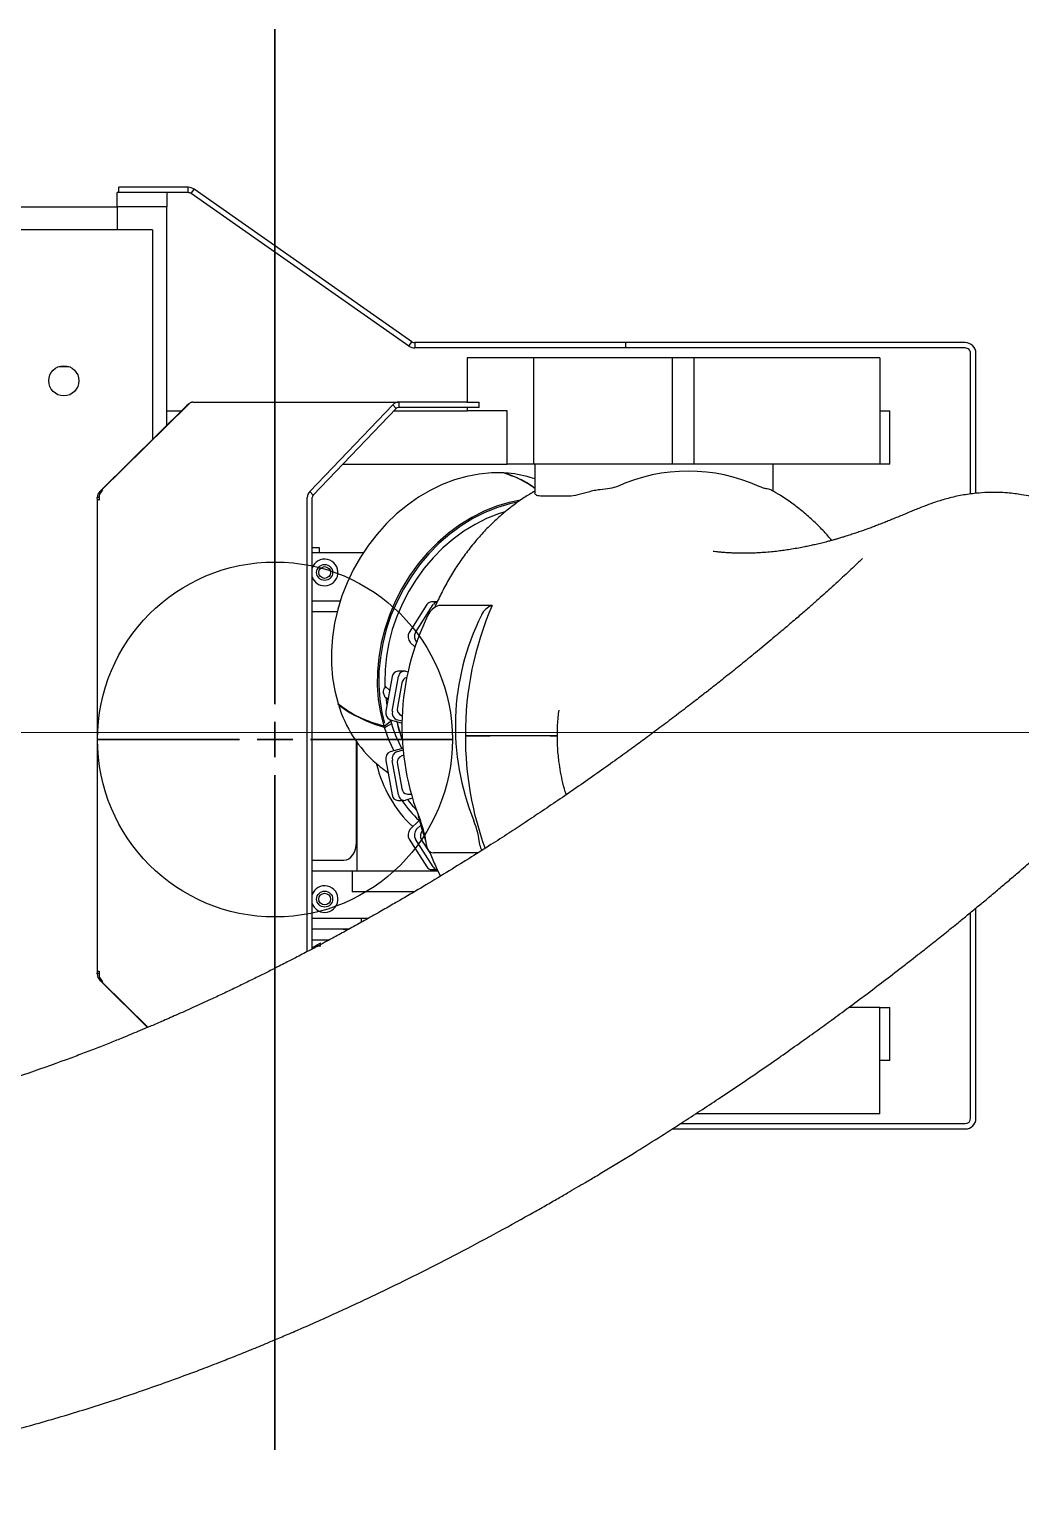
# Model space of a CAD drawing. Extents: x 28911 to 70911, y -59 to 29641.
# Drawn here: x 42844.8 to 43124.3, y 21051 to 21460.8 of the extents above; entities that cross this region are included whole.
import ezdxf
from ezdxf.lldxf.tags import DXFTag

# ---------------------------------------------------------------- set-up
doc = ezdxf.new("R2010")
doc.units = 0
doc.header["$LTSCALE"] = 300
doc.header["$MEASUREMENT"] = 0
doc.linetypes.add('553_Civil-Base$0$DASHDOT2', pattern=[0.5, 0.25, -0.125, 0, -0.125])
doc.linetypes.add('CENTRO2', pattern=[1.125, 0.75, -0.125, 0.125, -0.125])
doc.layers.add('20 CENTERLINE 0.05', color=6, linetype='CENTER', lineweight=9)
doc.layers.add('23 CONTINUA 0.35', color=4, linetype='Continuous', lineweight=35)
tags = doc.linetypes.add('CENTER', pattern=[2, 1.25, -0.25, 0.25, -0.25]).pattern_tags.tags
tags[10:11] = [DXFTag(74, 4), DXFTag(75, 0), DXFTag(340, '0'), DXFTag(46, 1.0), DXFTag(50, 0.0), DXFTag(44, 0.0), DXFTag(45, 0.0)]
tags[8:9] = [DXFTag(74, 4), DXFTag(75, 0), DXFTag(340, '0'), DXFTag(46, 1.0), DXFTag(50, 0.0), DXFTag(44, 0.0), DXFTag(45, 0.0)]
tags[6:7] = [DXFTag(74, 4), DXFTag(75, 0), DXFTag(340, '0'), DXFTag(46, 1.0), DXFTag(50, 0.0), DXFTag(44, 0.0), DXFTag(45, 0.0)]
tags[4:5] = [DXFTag(74, 4), DXFTag(75, 0), DXFTag(340, '0'), DXFTag(46, 1.0), DXFTag(50, 0.0), DXFTag(44, 0.0), DXFTag(45, 0.0)]

# ---------------------------------------------------------------- blocks, each defined once
blk = doc.blocks.new('*U73')
at = {"color": 0, "linetype": 'CENTRO2', "transparency": 16777216}
for p, q in [((0, 10), (0, 50.12)), ((-200.12, 0), (-10, 0)), ((10, 0), (200.12, 0)), ((0, -50.12), (0, -10))]:
    blk.add_line(p, q, dxfattribs=at)
at = {"color": 0, "linetype": 'Continuous', "transparency": 16777216}
for p, q in [((0, -5), (0, 5)), ((-5, 0), (5, 0))]:
    blk.add_line(p, q, dxfattribs=at)
blk = doc.blocks.new('A$C6cc84e3b')
at = {"color": 253, "linetype": 'Continuous', "lineweight": 25}
for p, q in [((-2239.95, -1528), (-2239.95, -1658)), ((-2246.45, -1668), (-2246.45, -1623)), ((-2284.95, -1641.56), (-2284.95, -1644.44)), ((-2471.12, -1666.63), (-2458.26, -1653.59)), ((-2458.26, -1653.72), (-2471.08, -1666.72)), ((-2458.21, -1653.58), (-2458.26, -1653.59)), ((-2458.04, -1653.81), (-2458.26, -1653.59)), ((-2458.26, -1653.72), (-2458.21, -1653.97)), ((-2458.1, -1653.87), (-2458.26, -1653.72)), ((-2457.81, -1653.17), (-2458.21, -1653.58)), ((-2458.01, -1653.78), (-2458.21, -1653.58)), ((-2458.21, -1653.97), (-2457.81, -1653.59)), ((-2457.57, -1653.4), (-2457.81, -1653.17)), ((-2456.04, -1652.95), (-2456.04, -1652.44)), ((-2456.04, -1652.44), (-2455.39, -1652.45)), ((-2455.29, -1652.99), (-2456.04, -1652.95)), ((-2455.39, -1652.45), (-2455.39, -1652.99)), ((-2322.53, -1652.4), (-2455.38, -1652.4)), ((-2455.37, -1652.66), (-2455.29, -1652.99)), ((-2455.37, -1652.99), (-2455.37, -1652.66)), ((-2322.62, -1652.99), (-2322.53, -1652.66)), ((-2321.87, -1652.95), (-2322.62, -1652.99)), ((-2322.53, -1652.99), (-2322.53, -1652.66)), ((-2322.52, -1652.45), (-2321.87, -1652.44)), ((-2322.52, -1652.99), (-2322.52, -1652.45)), ((-2321.87, -1652.95), (-2321.87, -1652.44)), ((-2320.33, -1653.4), (-2320.1, -1653.17)), ((-2319.69, -1653.58), (-2320.1, -1653.17)), ((-2320.1, -1653.59), (-2319.69, -1653.97)), ((-2319.89, -1653.78), (-2319.69, -1653.58)), ((-2319.86, -1653.81), (-2319.64, -1653.59)), ((-2319.8, -1653.87), (-2319.64, -1653.72)), ((-2319.64, -1653.59), (-2319.69, -1653.58)), ((-2319.69, -1653.97), (-2319.64, -1653.72)), ((-2319.64, -1653.59), (-2296, -1677.57)), ((-2295.68, -1678.02), (-2319.64, -1653.72)), ((-2239.95, -1658), (-2246.45, -1658)), ((-2239.95, -1672), (-2239.95, -1658)), ((-2239.95, -1658), (-2235.95, -1658)), ((-2235.95, -1658.5), (-2235.95, -1658)), ((-2235.95, -1658.5), (-2234.45, -1658.5)), ((-2235.95, -1678.03), (-2235.95, -1658.5)), ((-2234.45, -1678.03), (-2234.45, -1658.5)), ((-2246.45, -1668), (-2305.43, -1668)), ((-2301.49, -1672), (-2239.95, -1672)), ((-2297.45, -1672), (-2297.45, -1676.1)), ((-2235.95, -1672), (-2239.95, -1672)), ((-2294.95, -1679.34), (-2294.95, -1737.38)), ((-2279.17, -1740.23), (-2236.22, -1678.89)), ((-2277.94, -1741.09), (-2234.99, -1679.75)), ((-2236.22, -1678.89), (-2234.99, -1679.75)), ((-2235.95, -1678.03), (-2234.45, -1678.03)), ((-2449.75, -1711.61), (-2321.87, -1711.61)), ((-2449.04, -1712.95), (-2321.87, -1712.95)), ((-2447.52, -1714.93), (-2448.66, -1712.95)), ((-2446.45, -1712.95), (-2446.45, -1717.81)), ((-2443.45, -1721.75), (-2443.45, -1712.95)), ((-2440.45, -1728.69), (-2440.45, -1712.95)), ((-2426.95, -1712.95), (-2426.95, -1725.53)), ((-2423.95, -1712.95), (-2423.95, -1721.95)), ((-2353.95, -1712.95), (-2353.95, -1720.05)), ((-2350.95, -1712.95), (-2350.95, -1720.92)), ((-2337.45, -1727.34), (-2337.45, -1712.95)), ((-2335.95, -1712.95), (-2335.95, -1715)), ((-2320.1, -1712.31), (-2321.16, -1713.26)), ((-2295.68, -1735.69), (-2320.1, -1712.31)), ((-2447.52, -1715.96), (-2447.52, -1715.98)), ((-2447.5, -1715.46), (-2447.5, -1715.45)), ((-2335.95, -1715), (-2337.45, -1715)), ((-2296.74, -1736.64), (-2321.16, -1713.26)), ((-2443.45, -1723.31), (-2443.45, -1721.75)), ((-2443.45, -1721.75), (-2443.45, -1723.32)), ((-2426.95, -1724.23), (-2432.95, -1724.23)), ((-2432.95, -1725.69), (-2432.95, -1724.23)), ((-2312.45, -1721.6), (-2312.45, -1767.9)), ((-2440.45, -1726.75), (-2441.54, -1726.75)), ((-2432.95, -1741.66), (-2432.95, -1725.69)), ((-2426.95, -1725.53), (-2426.95, -1748.37)), ((-2390.69, -1725.53), (-2426.95, -1725.53)), ((-2418.95, -1725.48), (-2390.62, -1725.48)), ((-2378.57, -1734.4), (-2378.05, -1733.43)), ((-2376.74, -1733.01), (-2378.05, -1733.43)), ((-2407.17, -1737.1), (-2407.17, -1738.91)), ((-2395.87, -1733.77), (-2405.62, -1735.54)), ((-2405.62, -1737.35), (-2395.87, -1735.57)), ((-2397, -1737.01), (-2403.82, -1738.25)), ((-2392.59, -1738.08), (-2393.48, -1734.97)), ((-2393.48, -1736.77), (-2392.95, -1738.62)), ((-2385.61, -1735.29), (-2386.48, -1733.68)), ((-2386.01, -1733.54), (-2384.79, -1735.04)), ((-2384.43, -1734.97), (-2385.32, -1738.08)), ((-2384.79, -1735.04), (-2385.01, -1735.18)), ((-2385.01, -1735.19), (-2385.01, -1735.18)), ((-2384.87, -1738.32), (-2384.43, -1736.77)), ((-2384.42, -1734.94), (-2384.79, -1735.04)), ((-2372.28, -1735.54), (-2382.03, -1733.77)), ((-2382.03, -1735.57), (-2372.28, -1737.35)), ((-2374.08, -1738.25), (-2380.9, -1737.01)), ((-2378.21, -1733.73), (-2380.46, -1734.05)), ((-2378.3, -1733.89), (-2378.32, -1733.85)), ((-2375.04, -1733.6), (-2376.22, -1734.82)), ((-2375.29, -1733.85), (-2375.44, -1733.57)), ((-2375.41, -1733.62), (-2375.04, -1733.6)), ((-2370.73, -1738.91), (-2370.73, -1737.1)), ((-2297.45, -1735.96), (-2297.45, -1756.66)), ((-2295.68, -1735.69), (-2296.74, -1736.64)), ((-2294.95, -1737.38), (-2296.45, -1737.38)), ((-2296.45, -1756.6), (-2296.45, -1737.38)), ((-2294.95, -1756.6), (-2294.95, -1737.38)), ((-2418.09, -1740.34), (-2425.91, -1745.32)), ((-2412.78, -1743.09), (-2415.28, -1740.59)), ((-2406.56, -1741.24), (-2407.12, -1739.26)), ((-2405.38, -1739.81), (-2405.38, -1740.9)), ((-2394.44, -1738.77), (-2394.6, -1738.21)), ((-2392.54, -1738.58), (-2392.54, -1738.44)), ((-2385.32, -1738.08), (-2385.36, -1738.32)), ((-2383.3, -1738.21), (-2383.35, -1738.37)), ((-2370.78, -1739.26), (-2370.98, -1739.95)), ((-2362.63, -1740.59), (-2363.92, -1741.89)), ((-2352, -1745.32), (-2359.82, -1740.34)), ((-2279.17, -1740.23), (-2277.94, -1741.09)), ((-2425.91, -1747.12), (-2418.09, -1742.14)), ((-2418.33, -1743.83), (-2422.23, -1746.32)), ((-2415.28, -1742.4), (-2414.11, -1743.57)), ((-2359.82, -1742.14), (-2352, -1747.12)), ((-2278.21, -1741.95), (-2279.71, -1741.95)), ((-2279.71, -1801.31), (-2279.71, -1741.95)), ((-2278.21, -1801.31), (-2278.21, -1741.95)), ((-2426.66, -1746.57), (-2426.66, -1748.37)), ((-2421.96, -1759.65), (-2421.96, -1747.13)), ((-2352.21, -1763.71), (-2352.21, -1748.67)), ((-2351.24, -1748.37), (-2351.24, -1746.57)), ((-2297.45, -1767.9), (-2297.45, -1756.66)), ((-2296.45, -1756.66), (-2297.45, -1756.66)), ((-2296.45, -1760.02), (-2296.45, -1756.6)), ((-2294.95, -1756.6), (-2294.95, -1760.02)), ((-2282.45, -1756.66), (-2294.95, -1756.66)), ((-2282.45, -1775.39), (-2282.45, -1756.66)), ((-2296.45, -1760.02), (-2294.95, -1760.02)), ((-2388.96, -1780.08), (-2388.96, -1763.15)), ((-2388.95, -1780.08), (-2388.95, -1763.15)), ((-2314.93, -1767.28), (-2315.37, -1768.4)), ((-2312.45, -1767.9), (-2297.45, -1767.9)), ((-2312.45, -1775.39), (-2312.45, -1767.9)), ((-2316.6, -1775.74), (-2316.17, -1774.41)), ((-2321.49, -1784.98), (-2321.49, -1777.76)), ((-2312.45, -1775.74), (-2320.48, -1775.74)), ((-2282.45, -1775.39), (-2312.45, -1775.39)), ((-2312.45, -1775.74), (-2312.45, -1775.39)), ((-2312.45, -1777.76), (-2312.45, -1775.74)), ((-2312.45, -1784.98), (-2312.45, -1777.76)), ((-2282.45, -1814.44), (-2282.45, -1775.39)), ((-2312.45, -1798.98), (-2312.45, -1784.98)), ((-2312.45, -1838.92), (-2312.45, -1798.98)), ((-2278.21, -1801.31), (-2279.71, -1801.31)), ((-2279.71, -1897), (-2279.71, -1801.31)), ((-2278.21, -1897), (-2278.21, -1801.31)), ((-2499.69, -1814.45), (-2499.69, -1897)), ((-2282.45, -1814.44), (-2312.45, -1814.44)), ((-2282.45, -1820.52), (-2282.45, -1814.44)), ((-2498.19, -1816.8), (-2498.19, -1897)), ((-2495.45, -1872.98), (-2495.45, -1821.03)), ((-2282.45, -1820.52), (-2312.45, -1820.52)), ((-2282.45, -1872.98), (-2282.45, -1820.52)), ((-2312.45, -1841.8), (-2312.45, -1838.92)), ((-2320.08, -1842.9), (-2312.45, -1842.9)), ((-2312.45, -1872.98), (-2312.45, -1841.8)), ((-2465.45, -1872.98), (-2465.45, -1864.2)), ((-2495.45, -1872.98), (-2465.45, -1872.98)), ((-2480.45, -1875.78), (-2480.45, -1872.98)), ((-2480.45, -1875.78), (-2465.45, -1875.78)), ((-2465.45, -1872.98), (-2465.45, -1875.78)), ((-2282.45, -1872.98), (-2312.45, -1872.98)), ((-2312.45, -1875.78), (-2312.45, -1872.98)), ((-2312.45, -1875.78), (-2297.45, -1875.78)), ((-2297.45, -1872.98), (-2297.45, -1875.78)), ((-2496.69, -1898.5), (-2438.73, -1898.5)), ((-2496.69, -1900), (-2437.49, -1900)), ((-2320.83, -1898.5), (-2281.21, -1898.5)), ((-2320.65, -1900), (-2281.21, -1900))]:
    blk.add_line(p, q, dxfattribs=at)
at = {"color": 253, "linetype": 'Continuous', "lineweight": 25, "flags": 128}
for points in [[(-2448.29, -1714.13), (-2448.16, -1715.05), (-2448.15, -1715.43)], [(-2380.16, -1720.37), (-2380.15, -1720.35), (-2380.12, -1720.34), (-2380.1, -1720.34), (-2380.07, -1720.35), (-2380.04, -1720.37), (-2380.01, -1720.4), (-2379.99, -1720.44), (-2379.96, -1720.48)], [(-2314.91, -1766.99), (-2314.9, -1763.54), (-2315.22, -1760.05), (-2315.88, -1756.55), (-2316.87, -1753.07), (-2318.18, -1749.62), (-2319.81, -1746.25), (-2321.73, -1742.97), (-2323.95, -1739.81), (-2326.43, -1736.79), (-2329.16, -1733.94), (-2332.13, -1731.27), (-2335.3, -1728.81), (-2338.66, -1726.57), (-2342.17, -1724.58), (-2345.82, -1722.85), (-2349.57, -1721.38), (-2353.4, -1720.2), (-2357.27, -1719.31), (-2361.16, -1718.71), (-2365.04, -1718.42), (-2368.88, -1718.43), (-2372.65, -1718.74), (-2376.32, -1719.36), (-2379.87, -1720.27)], [(-2423.95, -1721.95), (-2423.86, -1722.64), (-2423.57, -1723.3), (-2423.11, -1723.91), (-2422.49, -1724.45), (-2421.73, -1724.89), (-2420.87, -1725.21), (-2419.93, -1725.41), (-2418.95, -1725.48)], [(-2386.55, -1733.25), (-2390.02, -1734.52), (-2393.17, -1736.02)], [(-2322.56, -1771.69), (-2323.2, -1768.53), (-2324.27, -1764.95), (-2325.68, -1761.43), (-2327.43, -1757.98), (-2329.49, -1754.63), (-2331.86, -1751.42), (-2334.5, -1748.38), (-2337.41, -1745.52), (-2340.56, -1742.87), (-2343.92, -1740.44), (-2347.46, -1738.28), (-2351.15, -1736.37), (-2354.97, -1734.76), (-2358.88, -1733.44), (-2362.86, -1732.43), (-2366.86, -1731.74), (-2370.85, -1731.37), (-2374.81, -1731.32), (-2378.7, -1731.6), (-2382.49, -1732.2), (-2386.15, -1733.13)], [(-2323.16, -1770.75), (-2323.6, -1768.71), (-2324.66, -1765.16), (-2326.06, -1761.66), (-2327.79, -1758.24), (-2329.83, -1754.92), (-2332.18, -1751.74), (-2334.8, -1748.72), (-2337.68, -1745.88), (-2340.8, -1743.25), (-2344.13, -1740.84), (-2347.64, -1738.69), (-2351.3, -1736.8), (-2355.09, -1735.19), (-2358.97, -1733.88), (-2362.91, -1732.88), (-2366.87, -1732.19), (-2370.84, -1731.81), (-2374.76, -1731.76), (-2378.62, -1732.04), (-2382.38, -1732.63), (-2385.41, -1733.36)], [(-2325.87, -1767.23), (-2326.43, -1765.48), (-2327.75, -1762.15), (-2329.39, -1758.88), (-2331.33, -1755.72), (-2333.55, -1752.69), (-2336.04, -1749.8), (-2338.78, -1747.09), (-2341.73, -1744.57), (-2344.89, -1742.27), (-2348.23, -1740.2), (-2351.71, -1738.39), (-2355.31, -1736.84), (-2358.99, -1735.57), (-2362.74, -1734.59), (-2366.52, -1733.9), (-2370.3, -1733.52), (-2374.04, -1733.44), (-2375.48, -1733.5)], [(-2385.01, -1735.18), (-2384.56, -1735.06), (-2384.44, -1735.02)], [(-2409.9, -1742.35), (-2409, -1741.56), (-2406.93, -1739.95)], [(-2392.54, -1738.44), (-2392.54, -1738.39), (-2392.59, -1738.08)]]:
    blk.add_lwpolyline(points, dxfattribs=at)
at = {"color": 253, "linetype": 'Continuous', "lineweight": 25}
for centre, radius in [((-2288.95, -1643), 4.25), ((-2434.95, -1716.5), 2.25), ((-2434.95, -1716.5), 1.65), ((-2342.95, -1716.5), 2.25), ((-2342.95, -1716.5), 1.65)]:
    blk.add_circle(centre, radius, dxfattribs=at)
at = {"color": 3, "linetype": 'Continuous', "lineweight": 25}
blk.add_circle((-2390, -1702.5), 50, dxfattribs=at)
at = {"color": 253, "linetype": 'Continuous', "lineweight": 25}
for centre, radius, start, end in [((-2299.61, -1681.41), 5.27, 37.5485, 46.8765), ((-2237.45, -1678.03), 1.5, 325, 0), ((-2237.45, -1678.03), 3, 325, 0), ((-2434.95, -1716.5), 3.75, 180, 71.0963), ((-2434.95, -1716.5), 3.75, 108.9037, 180), ((-2342.95, -1716.5), 3.75, 180, 71.0963), ((-2342.95, -1716.5), 3.75, 108.9037, 180), ((-2454.15, -1715.45), 6.65, 0, 4.4562), ((-2369.94, -1754.44), 35.58, 106.6993, 139.0343), ((-2357.13, -1738.7), 29.44, 141.4818, 149.3557), ((-2345.34, -1745.23), 42.91, 150.0782, 163.7953), ((-2388.95, -1765.2), 35, 103.1793, 136.9877), ((-2385.93, -1733.37), 0.634, 169.6763, 209.9095), ((-2376.44, -1734.12), 1.14, 28.7245, 104.9385), ((-2405.49, -1737.23), 1.7, 94.564, 175.5194), ((-2405.52, -1738.98), 1.63, 93.5802, 190.0306), ((-2396.5, -1738.99), 2.05, 22.526, 104.1775), ((-2395.37, -1735.75), 2.05, 22.526, 104.1775), ((-2395.37, -1737.56), 2.05, 22.526, 104.1775), ((-2374.99, -1769.54), 35.86, 107.2424, 119.3231), ((-2376.26, -1775.72), 39.85, 102.6091, 110.6101), ((-2376.28, -1775.89), 39.96, 102.573, 110.3364), ((-2374.23, -1772.42), 38.76, 105.3018, 107.3918), ((-2380.14, -1743.51), 9.87, 123.6844, 125.107), ((-2382.53, -1735.75), 2.05, 75.8225, 157.474), ((-2382.53, -1737.56), 2.05, 75.8225, 157.474), ((-2381.41, -1738.99), 2.05, 75.8225, 157.474), ((-2372.39, -1741.52), 9.69, 127.6669, 132.1566), ((-2372.47, -1737.28), 1.75, 6.018, 83.8985), ((-2372.39, -1738.98), 1.63, 349.9694, 86.4198), ((-2416.85, -1742.32), 2.34, 47.7564, 121.9599), ((-2386.31, -1808.76), 70.48, 63.6186, 112.1908), ((-2388.95, -1765.2), 32.5, 124.1052, 137.1439), ((-2403.69, -1739.94), 1.7, 94.564, 175.5194), ((-2374.28, -1740.03), 1.79, 13.0081, 83.4804), ((-2361.05, -1742.32), 2.34, 58.0401, 132.2436), ((-2276.71, -1741.95), 3, 145, 180), ((-2276.71, -1741.95), 1.5, 145, 180), ((-2425.17, -1746.61), 1.49, 119.6378, 178.1825), ((-2419.75, -1747.41), 2.23, 90.2505, 172.7925), ((-2421.96, -1721.47), 23.8, 275.2998, 292.2877), ((-2417.09, -1745.81), 2.34, 47.7564, 121.9599), ((-2416.85, -1744.13), 2.34, 47.7564, 121.9599), ((-2361.06, -1744.14), 2.35, 58.1229, 130.379), ((-2357.32, -1750.54), 5.44, 20.1036, 64.6523), ((-2352.75, -1746.62), 1.51, 2.1668, 60.0129), ((-2425.15, -1748.43), 1.51, 119.9871, 177.8332), ((-2352.74, -1748.42), 1.49, 1.8175, 60.3622), ((-2386.31, -1823.77), 70.45, 63.6078, 112.2016), ((-2389.18, -1848.46), 92.31, 89.8644, 109.9523), ((-2388.62, -1847.53), 91.39, 66.5233, 90.2072), ((-2419.53, -1762.98), 2.77, 94.6601, 128.1122), ((-2421.96, -1736.52), 23.8, 275.2998, 292.2877), ((-2357.32, -1765.58), 5.44, 20.1036, 64.6523), ((-2342.94, -1758.51), 29.28, 323.9478, 343.1693), ((-2347.88, -1765.28), 33.01, 343.9446, 356.5277), ((-2362.89, -1818.95), 48.49, 335.6874, 24.3126), ((-2496.69, -1897), 3, 180, 270), ((-2496.69, -1897), 1.5, 180, 270), ((-2281.21, -1897), 3, 270, 0), ((-2281.21, -1897), 1.5, 270, 0)]:
    blk.add_arc(centre, radius, start, end, dxfattribs=at)
for centre, major_axis, ratio, start_param, end_param in [((-2456.04, -1654.95), (-0.95, 2.32), 0.995449, 5.893237, 6.678636), ((-2456.04, -1655.28), (2.47, -0.43), 0.928547, 1.73154, 2.516938), ((-2454.96, -1654.9), (-0.42, 2.5), 0.033257, 6.216502, 6.740101), ((-2322.95, -1654.9), (0.42, 2.5), 0.033257, 5.826269, 6.349868), ((-2321.87, -1654.95), (0.95, 2.32), 0.995449, 5.887735, 6.673133), ((-2321.87, -1655.28), (2.47, 0.43), 0.928547, 0.624655, 1.410053), ((-2321.87, -1714), (2.5, 0), 0.957643, 0.785398, 1.570796), ((-2321.87, -1714), (0, 1.05), 0.950835, 5.497787, 6.283185), ((-2297.45, -1737.38), (0, 1.05), 0.950835, 4.712389, 5.497787), ((-2297.45, -1737.38), (2.5, 0), 0.957643, 0, 0.785398)]:
    blk.add_ellipse(centre, major_axis=major_axis, ratio=ratio, start_param=start_param, end_param=end_param, dxfattribs=at)
for points, knots in [([(-2599.7, -1520.5), (-2599.69, -1523.01), (-2599.67, -1531.45), (-2598.89, -1545.69), (-2597.3, -1562.99), (-2595.01, -1579.81), (-2592.2, -1595.91), (-2588.94, -1611.34), (-2585.32, -1626.12), (-2581.33, -1640.49), (-2577.71, -1652.27), (-2574.63, -1661.62), (-2572.2, -1668.66), (-2569.75, -1675.47), (-2567.43, -1681.71), (-2565.37, -1687.04), (-2563.84, -1690.91), (-2562.78, -1693.55), (-2562.07, -1695.31), (-2561.32, -1697.14), (-2560.38, -1699.43), (-2559.11, -1702.46), (-2557.55, -1706.16), (-2554.67, -1712.81), (-2550.5, -1722.1), (-2545.21, -1733.33), (-2539.93, -1744.03), (-2534.69, -1754.25), (-2529.31, -1764.36), (-2524.89, -1772.36), (-2521.61, -1778.17), (-2519.58, -1781.72), (-2517.82, -1784.76), (-2516.24, -1787.47), (-2514.62, -1790.21), (-2512.74, -1793.38), (-2509.83, -1798.22), (-2506.09, -1804.32), (-2501.74, -1811.27), (-2497.79, -1817.44), (-2494.17, -1823.01), (-2490.65, -1828.34), (-2486.94, -1833.87), (-2483.09, -1839.51), (-2479.29, -1844.98), (-2475.69, -1850.08), (-2472.28, -1854.85), (-2468.93, -1859.48), (-2465.48, -1864.18), (-2461.84, -1869.07), (-2458.05, -1874.08), (-2454.76, -1878.36), (-2452.16, -1881.72), (-2450.37, -1884), (-2448.82, -1885.97), (-2446.94, -1888.35), (-2444.48, -1891.43), (-2441.83, -1894.71), (-2439.35, -1897.75), (-2437.12, -1900.46), (-2434.78, -1903.28), (-2432.34, -1906.18), (-2429.9, -1909.06), (-2427.67, -1911.66), (-2425.78, -1913.85), (-2424.25, -1915.6), (-2423, -1917.03), (-2421.87, -1918.3), (-2420.65, -1919.68), (-2419.21, -1921.29), (-2417.54, -1923.15), (-2415.72, -1925.14), (-2413.87, -1927.15), (-2412.06, -1929.09), (-2410.35, -1930.89), (-2408.75, -1932.56), (-2407.01, -1934.34), (-2405.15, -1936.2), (-2403.47, -1937.83), (-2401.73, -1939.43), (-2400.27, -1940.7), (-2399.28, -1941.52), (-2398.36, -1942.25), (-2397.35, -1943.02), (-2396.01, -1943.99), (-2394.26, -1945.16), (-2392.07, -1946.49), (-2389.34, -1947.96), (-2385.55, -1949.65), (-2381.2, -1951.11), (-2376.79, -1952.12), (-2372.54, -1952.7), (-2368.27, -1952.91), (-2363.96, -1952.73), (-2358.86, -1952.04), (-2353.02, -1950.56), (-2346.69, -1947.94), (-2340.79, -1944.44), (-2335.59, -1940.24), (-2331.3, -1935.66), (-2327.95, -1931.05), (-2325.44, -1926.62), (-2323.63, -1922.5), (-2322.37, -1918.82), (-2321.56, -1915.66), (-2321.06, -1913.11), (-2320.74, -1910.89), (-2320.52, -1908.71), (-2320.38, -1906.2), (-2320.39, -1903.21), (-2320.58, -1900.47), (-2320.88, -1897.97), (-2321.23, -1895.85), (-2321.63, -1893.96), (-2322.25, -1891.45), (-2323.1, -1888.66), (-2324.08, -1885.95), (-2324.74, -1884.27), (-2325.33, -1882.83), (-2325.95, -1881.33), (-2326.57, -1879.84), (-2327.2, -1878.35), (-2327.77, -1876.95), (-2328.32, -1875.61), (-2328.83, -1874.35), (-2329.34, -1873.05), (-2329.84, -1871.74), (-2330.32, -1870.49), (-2330.76, -1869.27), (-2331.21, -1868.02), (-2331.65, -1866.75), (-2332.1, -1865.4), (-2332.53, -1864.07), (-2332.94, -1862.77), (-2333.29, -1861.6), (-2333.58, -1860.58), (-2333.84, -1859.66), (-2334.1, -1858.71), (-2334.41, -1857.55), (-2334.76, -1856.18), (-2335.11, -1854.67), (-2335.44, -1853.2), (-2335.76, -1851.69), (-2336.08, -1849.99), (-2336.4, -1848.18), (-2336.67, -1846.38), (-2336.9, -1844.66), (-2337.11, -1842.82), (-2337.29, -1840.84), (-2337.42, -1838.87), (-2337.51, -1836.93), (-2337.54, -1835.35), (-2337.54, -1834.01), (-2337.52, -1833.04), (-2337.5, -1832.15), (-2337.47, -1831.41), (-2337.44, -1830.74), (-2337.4, -1830.04), (-2337.34, -1829.18), (-2337.26, -1828.21), (-2337.16, -1827.22), (-2337.08, -1826.49), (-2337.03, -1826.1), (-2337.02, -1826.01)], [0, 0, 0, 0, 0.007186, 0.024202, 0.040835, 0.057127, 0.073179, 0.088315, 0.103282, 0.118089, 0.132742, 0.140357, 0.147932, 0.155465, 0.162548, 0.168463, 0.173192, 0.175495, 0.177352, 0.179121, 0.181708, 0.185159, 0.189475, 0.194408, 0.208168, 0.222124, 0.234747, 0.247507, 0.260399, 0.273353, 0.278709, 0.283433, 0.287523, 0.290979, 0.294431, 0.298786, 0.30405, 0.314613, 0.324638, 0.334024, 0.341751, 0.349566, 0.358246, 0.367337, 0.376178, 0.384686, 0.392595, 0.400184, 0.408394, 0.417228, 0.426469, 0.436015, 0.441526, 0.445971, 0.449514, 0.453324, 0.460313, 0.46851, 0.474118, 0.480157, 0.486622, 0.493506, 0.500801, 0.507807, 0.513494, 0.5183, 0.522236, 0.525508, 0.529251, 0.534186, 0.539913, 0.546422, 0.55354, 0.560583, 0.56748, 0.574235, 0.580853, 0.59063, 0.599913, 0.608649, 0.612613, 0.615951, 0.618668, 0.620849, 0.62332, 0.626317, 0.629835, 0.633886, 0.638585, 0.643799, 0.648626, 0.652895, 0.657056, 0.661291, 0.665574, 0.67206, 0.678699, 0.685406, 0.691966, 0.698111, 0.70371, 0.708716, 0.713161, 0.717004, 0.720217, 0.722786, 0.724732, 0.726866, 0.729587, 0.732898, 0.736795, 0.738958, 0.741425, 0.744632, 0.748693, 0.757294, 0.765217, 0.772589, 0.779551, 0.786136, 0.794202, 0.801911, 0.810308, 0.816375, 0.822799, 0.82931, 0.835386, 0.841014, 0.846195, 0.851275, 0.857138, 0.862412, 0.868141, 0.873424, 0.877988, 0.881834, 0.885122, 0.888691, 0.892662, 0.898221, 0.903849, 0.908994, 0.914059, 0.920004, 0.926998, 0.932875, 0.938506, 0.944725, 0.951457, 0.958411, 0.964262, 0.97084, 0.974095, 0.977436, 0.980318, 0.982714, 0.984633, 0.986799, 0.98957, 0.992984, 0.996269, 0.999191, 1, 1, 1, 1]), ([(-2338.99, -1868.07), (-2339, -1868.05), (-2339.03, -1868), (-2339.62, -1867.4), (-2340.53, -1866.46), (-2342.07, -1864.85), (-2343.78, -1863.03), (-2345.56, -1861.09), (-2347.34, -1859.14), (-2349.09, -1857.2), (-2350.92, -1855.13), (-2352.93, -1852.85), (-2355.23, -1850.2), (-2357.79, -1847.21), (-2360.81, -1843.64), (-2364.13, -1839.66), (-2367.59, -1835.43), (-2370.8, -1831.46), (-2373.5, -1828.07), (-2375.86, -1825.06), (-2378.16, -1822.12), (-2380.86, -1818.62), (-2383.87, -1814.68), (-2386.95, -1810.58), (-2389.89, -1806.61), (-2392.87, -1802.54), (-2396.06, -1798.13), (-2399.55, -1793.23), (-2403.14, -1788.1), (-2406.68, -1782.95), (-2410.08, -1777.93), (-2413.29, -1773.11), (-2416.45, -1768.29), (-2419.7, -1763.25), (-2423.21, -1757.7), (-2427, -1751.59), (-2430.81, -1745.31), (-2433.87, -1740.14), (-2436.3, -1735.96), (-2438.38, -1732.35), (-2440.65, -1728.35), (-2442.9, -1724.32), (-2444.94, -1720.61), (-2447.03, -1716.74), (-2449.12, -1712.83), (-2451.14, -1708.97), (-2452.66, -1706.01), (-2453.94, -1703.5), (-2455.21, -1700.99), (-2456.71, -1697.99), (-2458.33, -1694.7), (-2459.98, -1691.29), (-2461.63, -1687.83), (-2463.48, -1683.87), (-2465.5, -1679.47), (-2467.55, -1674.89), (-2469.33, -1670.81), (-2470.78, -1667.44), (-2471.97, -1664.6), (-2473.09, -1661.91), (-2474.29, -1658.98), (-2475.66, -1655.58), (-2477.14, -1651.79), (-2478.68, -1647.78), (-2481.18, -1641.1), (-2484.45, -1631.85), (-2488.3, -1619.95), (-2491.81, -1607.99), (-2495.01, -1595.71), (-2497.91, -1582.9), (-2500.41, -1569.65), (-2502.44, -1555.98), (-2503.91, -1541.89), (-2504.65, -1530.01), (-2504.74, -1522.82), (-2504.77, -1520.5)], [0, 0, 0, 0, 0.010686, 0.026988, 0.045149, 0.064506, 0.082639, 0.099287, 0.113846, 0.126982, 0.139389, 0.152888, 0.167586, 0.183498, 0.199926, 0.220823, 0.239638, 0.256407, 0.271378, 0.281208, 0.292248, 0.305478, 0.320738, 0.335642, 0.349413, 0.362238, 0.377213, 0.393527, 0.410041, 0.425961, 0.441188, 0.455338, 0.468821, 0.483278, 0.498796, 0.515947, 0.533479, 0.549091, 0.556686, 0.5661, 0.577013, 0.587243, 0.596482, 0.604735, 0.615852, 0.625128, 0.632625, 0.637092, 0.642964, 0.6502, 0.657923, 0.665738, 0.673644, 0.681639, 0.692776, 0.70344, 0.712453, 0.719806, 0.725618, 0.730905, 0.737176, 0.744424, 0.752634, 0.761178, 0.769599, 0.794238, 0.817794, 0.840718, 0.864151, 0.888117, 0.912591, 0.937144, 0.962199, 0.987809, 1, 1, 1, 1]), ([(-2294.95, -1679.34), (-2294.96, -1679.27), (-2294.97, -1679.11), (-2295.08, -1678.79), (-2295.3, -1678.41), (-2295.56, -1678.15), (-2295.68, -1678.02)], [0, 0, 0, 0, 0.204096, 0.45046, 0.720015, 1, 1, 1, 1]), ([(-2379.87, -1720.27), (-2380.75, -1721.44), (-2382.54, -1723.8), (-2384.65, -1728.11), (-2385.65, -1731.46), (-2386.15, -1733.13)], [0, 0, 0, 0, 0.3281629, 0.6653321, 1, 1, 1, 1]), ([(-2396.78, -1731.14), (-2397.08, -1731.48), (-2398.01, -1732.51), (-2398.81, -1733.64), (-2399.36, -1734.4)], [0, 0, 0, 0, 0.328, 1, 1, 1, 1]), ([(-2386.15, -1733.13), (-2386.15, -1733.16), (-2386.16, -1733.21), (-2386.13, -1733.32), (-2386.08, -1733.43), (-2386.04, -1733.5), (-2386.01, -1733.54)], [0, 0, 0, 0, 0.242508, 0.498628, 0.713239, 1, 1, 1, 1]), ([(-2410.41, -1742.6), (-2411.69, -1742.93), (-2414.29, -1743.59), (-2416.92, -1744.37), (-2418.26, -1744.86), (-2418.33, -1744.88)], [0, 0, 0, 0, 0.477414, 0.973107, 1, 1, 1, 1]), ([(-2421.51, -1746.04), (-2421.67, -1746.1), (-2423.14, -1746.63), (-2425.49, -1747.64), (-2427.6, -1748.67), (-2428.49, -1749.1)], [0, 0, 0, 0, 0.066853, 0.608838, 1, 1, 1, 1]), ([(-2320.05, -1775.74), (-2320.64, -1774.74), (-2321.9, -1772.6), (-2324.14, -1769.47), (-2326.68, -1766.31), (-2329.47, -1763.29), (-2332.47, -1760.42), (-2335.67, -1757.71), (-2339.08, -1755.16), (-2342.66, -1752.78), (-2346.41, -1750.6), (-2349.84, -1748.82), (-2352.07, -1747.85), (-2352.95, -1747.47)], [0, 0, 0, 0, 0.083623, 0.178454, 0.273382, 0.368388, 0.463444, 0.558523, 0.653593, 0.748616, 0.843551, 0.938344, 1, 1, 1, 1]), ([(-2388.96, -1763.15), (-2388.96, -1762.67), (-2388.96, -1761.7), (-2388.96, -1759.99), (-2388.96, -1758.32), (-2388.96, -1757), (-2388.96, -1756.39), (-2388.96, -1756.15)], [0, 0, 0, 0, 0.214694, 0.429388, 0.644082, 0.858775, 1, 1, 1, 1]), ([(-2388.95, -1756.15), (-2388.95, -1756.53), (-2388.95, -1757.29), (-2388.95, -1758.89), (-2388.95, -1760.58), (-2388.95, -1762.06), (-2388.95, -1762.84), (-2388.95, -1763.15)], [0, 0, 0, 0, 0.214694, 0.429388, 0.644082, 0.858775, 1, 1, 1, 1]), ([(-2315.42, -1768.52), (-2315.77, -1769.46), (-2316.64, -1771.8), (-2317.96, -1774.22), (-2319.09, -1775.68), (-2319.14, -1775.74)], [0, 0, 0, 0, 0.392294, 0.9718063, 1, 1, 1, 1]), ([(-2314.98, -1767.19), (-2314.98, -1767.19), (-2314.95, -1767.2), (-2314.93, -1767.23), (-2314.93, -1767.26), (-2314.93, -1767.28)], [0, 0, 0, 0, 0.006125, 0.514365, 1, 1, 1, 1]), ([(-2321.49, -1777.76), (-2321.44, -1777.21), (-2321.34, -1776.12), (-2320.84, -1775.73), (-2320.51, -1775.75), (-2320.48, -1775.75)], [0, 0, 0, 0, 0.475298, 0.949618, 1, 1, 1, 1]), ([(-2405.56, -1784.57), (-2405.51, -1784.55), (-2404.44, -1784.18), (-2402.3, -1783.64), (-2399.22, -1782.97), (-2396.48, -1782.55), (-2394.04, -1782.28), (-2391.62, -1782.11), (-2389.91, -1782.09), (-2388.95, -1782.07)], [0, 0, 0, 0, 0.00902, 0.206615, 0.396646, 0.57279, 0.697718, 0.831503, 1, 1, 1, 1]), ([(-2388.96, -1780.08), (-2388.96, -1780.49), (-2388.96, -1781.32), (-2388.96, -1781.99), (-2388.96, -1782.01), (-2388.96, -1782.02)], [0, 0, 0, 0, 0.36459, 0.72918, 1, 1, 1, 1]), ([(-2388.95, -1782.05), (-2388.95, -1782.06), (-2388.95, -1782.15), (-2388.95, -1781.79), (-2388.95, -1781.07), (-2388.95, -1780.36), (-2388.95, -1780.08)], [0, 0, 0, 0, 0.031095, 0.395647, 0.760199, 1, 1, 1, 1]), ([(-2388.95, -1782.07), (-2387.68, -1782.1), (-2385.89, -1782.13), (-2383.47, -1782.32), (-2382.33, -1782.47), (-2381.7, -1782.54)], [0, 0, 0, 0, 0.523396, 0.736583, 1, 1, 1, 1]), ([(-2320.3, -1790.81), (-2320.6, -1789.8), (-2321.19, -1787.78), (-2321.47, -1785.91), (-2321.49, -1785.11), (-2321.49, -1784.98)], [0, 0, 0, 0, 0.455879, 0.913132, 1, 1, 1, 1]), ([(-2318.7, -1798.98), (-2318.93, -1798.3), (-2319.43, -1796.84), (-2319.6, -1794.52), (-2319.87, -1792.44), (-2320.15, -1791.36), (-2320.3, -1790.81)], [0, 0, 0, 0, 0.28815, 0.61324, 0.803336, 1, 1, 1, 1]), ([(-2319.83, -1842.48), (-2319.81, -1842.46), (-2319.58, -1842.28), (-2319.52, -1841.43), (-2319.2, -1840.16), (-2318.87, -1839.33), (-2318.7, -1838.92)], [0, 0, 0, 0, 0.045215, 0.491114, 0.740975, 1, 1, 1, 1]), ([(-2333.91, -1859.41), (-2333.08, -1858.69), (-2331.21, -1857.07), (-2328.53, -1854.37), (-2325.85, -1851.35), (-2323.4, -1848.17), (-2321.37, -1845.21), (-2320.28, -1843.27), (-2319.83, -1842.48)], [0, 0, 0, 0, 0.144632, 0.325435, 0.50705, 0.689442, 0.872596, 1, 1, 1, 1])]:
    blk.add_open_spline(points, degree=3, knots=knots, dxfattribs=at)
at = {"color": 3, "linetype": 'CENTRO2'}
blk.add_blockref('*U73', (-2390, -1702.5), dxfattribs=at)
blk = doc.blocks.new('A$Ca74f9bd3')
at = {"color": 3, "linetype": '553_Civil-Base$0$DASHDOT2', "ltscale": 50, "rotation": 270}
blk.add_blockref('A$C6cc84e3b', (0, -2388), dxfattribs=at)

msp = doc.modelspace()

# ---------------------------------------------------------------- linework, layer by layer
at = {"layer": '20 CENTERLINE 0.05'}
msp.add_line((42272.732, 21262.689), (60272.732, 21262.689), dxfattribs=at)

# ---------------------------------------------------------------- block references
at = {"layer": '23 CONTINUA 0.35', "rotation": 180}
msp.add_blockref('A$Ca74f9bd3', (41211.626, 21262.689), dxfattribs=at)

doc.saveas('drawing.dxf')
